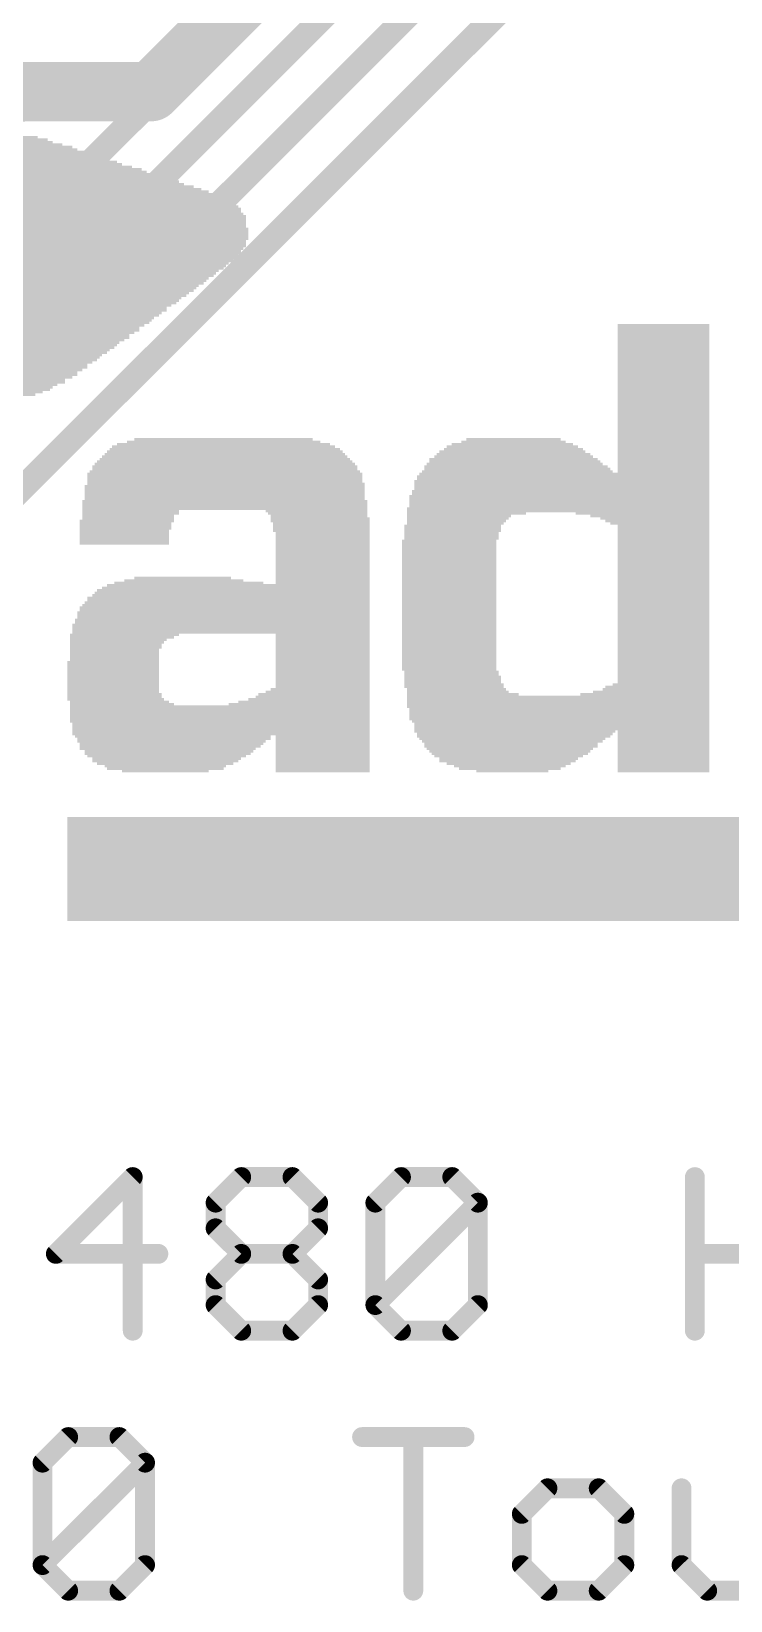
# Model space of a CAD drawing. Extents: x -31 to 165, y 0 to 136.
# Drawn here: x 77.67 to 84.84, y 23.62 to 39.72 of the extents above; entities that cross this region are included whole.
import ezdxf

# ---------------------------------------------------------------- set-up
doc = ezdxf.new("R2010")
doc.units = 0
for name, color, linetype in [('1', 12, 'CONTINUOUS'), ('16', 132, 'CONTINUOUS'), ('21', 40, 'CONTINUOUS')]:
    doc.layers.add(name, color=color, linetype=linetype)

# ---------------------------------------------------------------- blocks, each defined once
blk = doc.blocks.new('RECT')
blk.add_solid([(-0.5, -0.5), (0.5, -0.5), (-0.5, 0.5), (0.5, 0.5)])

msp = doc.modelspace()

# ---------------------------------------------------------------- linework, layer by layer
at = {"layer": '1', "const_width": 0.254}
for points in [[(104.0292, 64.131), (78.0992, 38.201)], [(104.5292, 63.731), (78.1992, 37.401)], [(104.7672, 63.119), (78.0492, 36.401)], [(105.1592, 62.611), (77.3902, 34.842)], [(78.0992, 38.201), (60.3992, 38.201)], [(78.1992, 37.401), (61.9002, 37.401)], [(78.0492, 36.401), (61.5992, 36.401)]]:
    msp.add_lwpolyline(points, dxfattribs=at)
at = {"layer": '1', "const_width": 0.127}
for points in [[(78.0992, 38.1375, 1), (78.0992, 38.2645)], [(78.0543, 38.2459, 1), (78.1441, 38.1561)], [(78.1543, 37.4459, 1), (78.2441, 37.3561)], [(78.1992, 37.3375, 1), (78.1992, 37.4645)], [(78.0043, 36.4459, 1), (78.0941, 36.3561)], [(78.0492, 36.3375, 1), (78.0492, 36.4645)]]:
    msp.add_lwpolyline(points, format="xyb", dxfattribs=at)
at = {"layer": '16', "const_width": 0.6096}
for points in [[(78.8992, 39.101), (102.5592, 62.761)], [(57.4642, 39.066), (78.8992, 39.101)]]:
    msp.add_lwpolyline(points, dxfattribs=at)
at = {"layer": '16', "const_width": 0.3048}
for points in [[(78.7914, 39.2088, 1), (79.007, 38.9932)], [(78.8994, 38.9486, 1), (78.899, 39.2534)]]:
    msp.add_lwpolyline(points, format="xyb", dxfattribs=at)
at = {"layer": '21', "const_width": 0.2032}
for points in [[(78.7103, 27.9667), (77.9223, 27.1787)], [(78.7103, 26.3906), (78.7103, 27.9667)], [(79.5594, 27.7041), (79.8221, 27.9667)], [(79.8221, 27.9667), (80.3475, 27.9667)], [(80.3475, 27.9667), (80.6102, 27.7041)], [(81.1966, 27.7041), (81.4593, 27.9667)], [(81.4593, 27.9667), (81.9847, 27.9667)], [(81.9847, 27.9667), (82.2473, 27.7041)], [(84.4709, 26.3906), (84.4709, 27.9667)], [(79.5594, 27.4414), (79.5594, 27.7041)], [(80.6102, 27.7041), (80.6102, 27.4414)], [(81.1966, 26.6533), (81.1966, 27.7041)], [(81.1966, 26.6533), (82.2473, 27.7041)], [(82.2473, 27.7041), (82.2473, 26.6533)], [(79.8221, 27.1787), (79.5594, 27.4414)], [(80.6102, 27.4414), (80.3475, 27.1787)], [(77.9223, 27.1787), (78.973, 27.1787)], [(79.5594, 26.916), (79.8221, 27.1787)], [(79.8221, 27.1787), (80.3475, 27.1787)], [(80.3475, 27.1787), (80.6102, 26.916)], [(84.4709, 27.1787), (85.5217, 27.1787)], [(79.5594, 26.6533), (79.5594, 26.916)], [(80.6102, 26.916), (80.6102, 26.6533)], [(79.8221, 26.3906), (79.5594, 26.6533)], [(80.6102, 26.6533), (80.3475, 26.3906)], [(81.4593, 26.3906), (81.1966, 26.6533)], [(82.2473, 26.6533), (81.9847, 26.3906)], [(80.3475, 26.3906), (79.8221, 26.3906)], [(81.9847, 26.3906), (81.4593, 26.3906)], [(77.7858, 25.0371), (78.0485, 25.2997)], [(78.0485, 25.2997), (78.5739, 25.2997)], [(78.5739, 25.2997), (78.8366, 25.0371)], [(81.0602, 25.2997), (82.1109, 25.2997)], [(81.5855, 23.7236), (81.5855, 25.2997)], [(77.7858, 23.9863), (77.7858, 25.0371)], [(77.7858, 23.9863), (78.8366, 25.0371)], [(78.8366, 25.0371), (78.8366, 23.9863)], [(82.96, 24.7744), (82.6973, 24.5117)], [(83.4854, 24.7744), (82.96, 24.7744)], [(83.7481, 24.5117), (83.4854, 24.7744)], [(84.3345, 24.7744), (84.3345, 23.9863)], [(82.6973, 24.5117), (82.6973, 23.9863)], [(83.7481, 23.9863), (83.7481, 24.5117)], [(78.0485, 23.7236), (77.7858, 23.9863)], [(78.8366, 23.9863), (78.5739, 23.7236)], [(82.6973, 23.9863), (82.96, 23.7236)], [(83.4854, 23.7236), (83.7481, 23.9863)], [(84.3345, 23.9863), (84.5972, 23.7236)], [(78.5739, 23.7236), (78.0485, 23.7236)], [(82.96, 23.7236), (83.4854, 23.7236)], [(84.5972, 23.7236), (85.3852, 23.7236)]]:
    msp.add_lwpolyline(points, dxfattribs=at)
at = {"layer": '21', "const_width": 0.1016}
for points in [[(78.7611, 27.9667, 1), (78.6595, 27.9667)], [(78.7463, 27.9308, 1), (78.6744, 28.0027)], [(79.8221, 28.0175, 1), (79.8221, 27.9159)], [(79.858, 27.9308, 1), (79.7862, 28.0027)], [(80.3834, 28.0027, 1), (80.3116, 27.9308)], [(80.3475, 27.9159, 1), (80.3475, 28.0175)], [(81.4593, 28.0175, 1), (81.4593, 27.9159)], [(81.4952, 27.9308, 1), (81.4234, 28.0027)], [(82.0206, 28.0027, 1), (81.9487, 27.9308)], [(81.9847, 27.9159, 1), (81.9847, 28.0175)], [(84.5217, 27.9667, 1), (84.4201, 27.9667)], [(79.6102, 27.7041, 1), (79.5086, 27.7041)], [(79.5235, 27.74, 1), (79.5953, 27.6681)], [(80.661, 27.7041, 1), (80.5594, 27.7041)], [(80.5743, 27.6681, 1), (80.6461, 27.74)], [(81.2474, 27.7041, 1), (81.1458, 27.7041)], [(81.1607, 27.74, 1), (81.2325, 27.6681)], [(82.2981, 27.7041, 1), (82.1965, 27.7041)], [(82.2833, 27.6681, 1), (82.2114, 27.74)], [(82.2114, 27.6681, 1), (82.2833, 27.74)], [(79.5953, 27.4773, 1), (79.5235, 27.4054)], [(80.6461, 27.4054, 1), (80.5743, 27.4773)], [(79.5086, 27.4414, 1), (79.6102, 27.4414)], [(80.5594, 27.4414, 1), (80.661, 27.4414)], [(77.9223, 27.2295, 1), (77.9223, 27.1279)], [(77.8864, 27.2146, 1), (77.9582, 27.1428)], [(78.973, 27.1279, 1), (78.973, 27.2295)], [(79.8221, 27.2295, 1), (79.8221, 27.1279)], [(79.858, 27.1428, 1), (79.7862, 27.2146)], [(79.7862, 27.1428, 1), (79.858, 27.2146)], [(80.3834, 27.2146, 1), (80.3116, 27.1428)], [(80.3116, 27.2146, 1), (80.3834, 27.1428)], [(80.3475, 27.1279, 1), (80.3475, 27.2295)], [(84.4709, 27.2295, 1), (84.4709, 27.1279)], [(79.6102, 26.916, 1), (79.5086, 26.916)], [(79.5235, 26.9519, 1), (79.5953, 26.8801)], [(80.661, 26.916, 1), (80.5594, 26.916)], [(80.5743, 26.8801, 1), (80.6461, 26.9519)], [(79.5953, 26.6892, 1), (79.5235, 26.6174)], [(80.6461, 26.6174, 1), (80.5743, 26.6892)], [(81.2325, 26.6892, 1), (81.1607, 26.6174)], [(81.1607, 26.6892, 1), (81.2325, 26.6174)], [(82.2833, 26.6174, 1), (82.2114, 26.6892)], [(79.5086, 26.6533, 1), (79.6102, 26.6533)], [(80.5594, 26.6533, 1), (80.661, 26.6533)], [(81.1458, 26.6533, 1), (81.2474, 26.6533)], [(82.1965, 26.6533, 1), (82.2981, 26.6533)], [(78.6595, 26.3906, 1), (78.7611, 26.3906)], [(79.8221, 26.4414, 1), (79.8221, 26.3398)], [(79.7862, 26.3547, 1), (79.858, 26.4265)], [(80.3116, 26.4265, 1), (80.3834, 26.3547)], [(80.3475, 26.3398, 1), (80.3475, 26.4414)], [(81.4593, 26.4414, 1), (81.4593, 26.3398)], [(81.4234, 26.3547, 1), (81.4952, 26.4265)], [(81.9487, 26.4265, 1), (82.0206, 26.3547)], [(81.9847, 26.3398, 1), (81.9847, 26.4414)], [(84.4201, 26.3906, 1), (84.5217, 26.3906)], [(78.0485, 25.3505, 1), (78.0485, 25.2489)], [(78.0845, 25.2638, 1), (78.0126, 25.3357)], [(78.6098, 25.3357, 1), (78.538, 25.2638)], [(78.5739, 25.2489, 1), (78.5739, 25.3505)], [(81.0602, 25.3505, 1), (81.0602, 25.2489)], [(81.6363, 25.2997, 1), (81.5347, 25.2997)], [(82.1109, 25.2489, 1), (82.1109, 25.3505)], [(77.8366, 25.0371, 1), (77.735, 25.0371)], [(77.7499, 25.073, 1), (77.8218, 25.0011)], [(78.8874, 25.0371, 1), (78.7858, 25.0371)], [(78.8725, 25.0011, 1), (78.8007, 25.073)], [(78.8007, 25.0011, 1), (78.8725, 25.073)], [(82.96, 24.8252, 1), (82.96, 24.7236)], [(82.9959, 24.7384, 1), (82.9241, 24.8103)], [(83.5213, 24.8103, 1), (83.4495, 24.7384)], [(83.4854, 24.7236, 1), (83.4854, 24.8252)], [(84.3853, 24.7744, 1), (84.2837, 24.7744)], [(82.7481, 24.5117, 1), (82.6465, 24.5117)], [(82.6614, 24.5476, 1), (82.7332, 24.4758)], [(83.7989, 24.5117, 1), (83.6973, 24.5117)], [(83.7122, 24.4758, 1), (83.784, 24.5476)], [(77.8218, 24.0222, 1), (77.7499, 23.9504)], [(77.7499, 24.0222, 1), (77.8218, 23.9504)], [(77.735, 23.9863, 1), (77.8366, 23.9863)], [(78.7858, 23.9863, 1), (78.8874, 23.9863)], [(78.8725, 23.9504, 1), (78.8007, 24.0222)], [(82.7332, 24.0222, 1), (82.6614, 23.9504)], [(82.6465, 23.9863, 1), (82.7481, 23.9863)], [(83.6973, 23.9863, 1), (83.7989, 23.9863)], [(83.784, 23.9504, 1), (83.7122, 24.0222)], [(84.3704, 24.0222, 1), (84.2985, 23.9504)], [(84.2837, 23.9863, 1), (84.3853, 23.9863)], [(78.0485, 23.7744, 1), (78.0485, 23.6728)], [(78.5739, 23.6728, 1), (78.5739, 23.7744)], [(82.96, 23.7744, 1), (82.96, 23.6728)], [(83.4854, 23.6728, 1), (83.4854, 23.7744)], [(84.5972, 23.7744, 1), (84.5972, 23.6728)], [(78.0126, 23.6877, 1), (78.0845, 23.7595)], [(78.538, 23.7595, 1), (78.6098, 23.6877)], [(81.5347, 23.7236, 1), (81.6363, 23.7236)], [(82.9241, 23.6877, 1), (82.9959, 23.7595)], [(83.4495, 23.7595, 1), (83.5213, 23.6877)], [(84.5612, 23.6877, 1), (84.6331, 23.7595)]]:
    msp.add_lwpolyline(points, format="xyb", dxfattribs=at)

# ---------------------------------------------------------------- block references
at = {"layer": '21', "yscale": 0.0254}
for p, xscale in [((77.1644, 38.6334), 1.143), ((77.2533, 38.481), 1.9304), ((77.2406, 38.5064), 1.8034), ((77.2279, 38.5318), 1.7272), ((77.2025, 38.5572), 1.5748), ((77.1898, 38.5826), 1.397), ((77.1771, 38.608), 1.3208), ((76.8977, 38.3286), 3.6068), ((77.4184, 38.3032), 2.7686), ((77.3549, 38.354), 2.4892), ((77.3422, 38.3794), 2.413), ((77.3168, 38.4048), 2.3114), ((77.2914, 38.4302), 2.159), ((77.2787, 38.4556), 2.0828), ((76.9739, 38.2778), 3.7592), ((77.012, 38.2524), 3.8354), ((77.0374, 38.227), 3.8862), ((77.0882, 38.2016), 3.9878), ((77.139, 38.1762), 4.0894), ((77.1644, 38.1508), 4.1402), ((77.3676, 37.9984), 4.5974), ((77.2152, 38.1254), 4.2418), ((77.2533, 38.1), 4.318), ((77.2914, 38.0746), 4.3942), ((77.3295, 38.0492), 4.4704), ((77.3676, 38.0238), 4.5466), ((77.4311, 37.8714), 4.7752), ((77.4438, 37.846), 4.8006), ((77.4565, 37.8206), 4.826), ((77.393, 37.973), 4.6482), ((77.4184, 37.9476), 4.699), ((77.4311, 37.9222), 4.7244), ((77.4438, 37.8968), 4.7498), ((77.4311, 37.719), 4.8768), ((77.4438, 37.6936), 4.9022), ((77.4438, 37.6682), 4.9022), ((77.4438, 37.7952), 4.8514), ((77.4438, 37.7698), 4.8514), ((77.4438, 37.7444), 4.8514), ((77.3803, 37.5158), 4.9784), ((77.393, 37.5666), 4.953), ((77.393, 37.5412), 4.953), ((77.4184, 37.6174), 4.953), ((77.4184, 37.592), 4.953), ((77.4311, 37.6428), 4.9276), ((77.2533, 37.3888), 5.0292), ((77.2914, 37.4142), 5.0038), ((77.3295, 37.4396), 4.9784), ((77.3549, 37.4904), 4.9784), ((77.3422, 37.465), 4.953), ((77.9772, 37.3634), 3.5306), ((78.0153, 37.338), 3.3528), ((78.0153, 37.3126), 3.302), ((78.0407, 37.2872), 3.2004), ((78.028, 37.2618), 3.1242), ((78.028, 37.2364), 3.0734), ((78.0153, 37.211), 3.048), ((78.0026, 37.1856), 2.9718), ((77.8502, 37.0332), 2.8702), ((77.8883, 37.0586), 2.8956), ((77.9645, 37.1348), 2.9464), ((77.9391, 37.1094), 2.8956), ((77.9264, 37.084), 2.8702), ((77.9899, 37.1602), 2.9464), ((77.5708, 36.8554), 2.9718), ((77.5962, 36.8808), 2.921), ((77.6597, 36.9062), 2.8956), ((77.7232, 36.9316), 2.8702), ((77.7486, 36.957), 2.8702), ((77.7867, 36.9824), 2.8448), ((77.8375, 37.0078), 2.8448), ((75.3229, 36.7538), 7.1628), ((75.3229, 36.7284), 7.112), ((75.3229, 36.703), 7.0104), ((77.2787, 36.7792), 3.302), ((77.4438, 36.8046), 3.0734), ((77.4946, 36.83), 3.0226), ((84.1494, 36.703), 0.9398), ((75.3483, 36.6776), 6.858), ((75.361, 36.6522), 6.8326), ((75.3864, 36.6268), 6.6802), ((75.4245, 36.6014), 6.5024), ((75.4753, 36.576), 6.4008), ((76.4151, 36.5506), 4.4196), ((84.1494, 36.6776), 0.9398), ((84.1494, 36.6522), 0.9398), ((84.1494, 36.6268), 0.9398), ((84.1494, 36.6014), 0.9398), ((84.1494, 36.576), 0.9398), ((84.1494, 36.5506), 0.9398), ((76.4151, 36.5252), 4.318), ((76.4151, 36.4998), 4.2672), ((76.4024, 36.4744), 4.2418), ((76.7072, 36.449), 3.5306), ((76.7199, 36.4236), 3.4544), ((76.7199, 36.3982), 3.3528), ((76.7326, 36.3728), 3.2766), ((84.1494, 36.5252), 0.9398), ((84.1494, 36.4998), 0.9398), ((84.1494, 36.4744), 0.9398), ((84.1494, 36.449), 0.9398), ((84.1494, 36.4236), 0.9398), ((84.1494, 36.3982), 0.9398), ((84.1494, 36.3728), 0.9398), ((76.7199, 36.3474), 3.2512), ((76.7199, 36.322), 3.1496), ((76.7072, 36.2966), 3.0734), ((76.7072, 36.2712), 3.0734), ((76.7072, 36.2458), 2.9718), ((76.6945, 36.2204), 2.8956), ((84.1494, 36.3474), 0.9398), ((84.1494, 36.322), 0.9398), ((84.1494, 36.2966), 0.9398), ((84.1494, 36.2712), 0.9398), ((84.1494, 36.2458), 0.9398), ((84.1494, 36.2204), 0.9398), ((76.6945, 36.195), 2.8956), ((76.6818, 36.1696), 2.8194), ((76.6564, 36.1442), 2.7178), ((76.6564, 36.1188), 2.7178), ((76.631, 36.0934), 2.6162), ((76.6183, 36.068), 2.54), ((84.1494, 36.195), 0.9398), ((84.1494, 36.1696), 0.9398), ((84.1494, 36.1442), 0.9398), ((84.1494, 36.1188), 0.9398), ((84.1494, 36.0934), 0.9398), ((84.1494, 36.068), 0.9398), ((76.6183, 36.0426), 2.4892), ((76.5802, 36.0172), 2.413), ((77.0628, 35.9918), 1.2954), ((84.1494, 36.0426), 0.9398), ((84.1494, 36.0172), 0.9398), ((84.1494, 35.9918), 0.9398), ((84.1494, 35.9664), 0.9398), ((84.1494, 35.941), 0.9398), ((84.1494, 35.9156), 0.9398), ((84.1494, 35.8902), 0.9398), ((84.1494, 35.8648), 0.9398), ((84.1494, 35.8394), 0.9398), ((84.1494, 35.814), 0.9398), ((84.1494, 35.7886), 0.9398), ((84.1494, 35.7632), 0.9398), ((84.1494, 35.7378), 0.9398), ((84.1494, 35.7124), 0.9398), ((84.1494, 35.687), 0.9398), ((84.1494, 35.6616), 0.9398), ((84.1494, 35.6362), 0.9398), ((84.1494, 35.6108), 0.9398), ((84.1494, 35.5854), 0.9398), ((79.6536, 35.4076), 2.413), ((79.6536, 35.433), 2.3622), ((79.6409, 35.4584), 2.286), ((79.6409, 35.4838), 2.1844), ((79.6409, 35.5092), 1.9812), ((79.6409, 35.5346), 1.8288), ((82.6, 35.4076), 1.4986), ((82.6127, 35.433), 1.4224), ((82.6, 35.4584), 1.3462), ((82.6, 35.4838), 1.2446), ((82.6127, 35.5092), 1.0668), ((82.6127, 35.5346), 0.9652), ((84.1494, 35.56), 0.9398), ((84.1494, 35.5346), 0.9398), ((84.1494, 35.5092), 0.9398), ((84.1494, 35.4838), 0.9398), ((84.1494, 35.4584), 0.9398), ((84.1494, 35.433), 0.9398), ((84.1494, 35.4076), 0.9398), ((79.6536, 35.2552), 2.7178), ((79.6536, 35.2806), 2.667), ((79.6536, 35.306), 2.6162), ((79.6536, 35.3314), 2.5654), ((79.6536, 35.3568), 2.5146), ((79.6536, 35.3822), 2.4638), ((82.6381, 35.2552), 1.8796), ((82.6254, 35.2806), 1.8034), ((82.6127, 35.3314), 1.7272), ((82.6254, 35.306), 1.7526), ((82.6127, 35.3568), 1.6256), ((82.6127, 35.3822), 1.5748), ((84.1494, 35.3822), 0.9398), ((84.1494, 35.3568), 0.9398), ((84.1494, 35.3314), 0.9398), ((84.1494, 35.306), 0.9398), ((84.1494, 35.2806), 0.9398), ((84.1494, 35.2552), 0.9398), ((79.6536, 35.179), 2.8194), ((79.6536, 35.1536), 2.8194), ((79.6536, 35.1282), 2.8194), ((79.6536, 35.1028), 2.8194), ((79.6536, 35.2044), 2.7686), ((79.6536, 35.2298), 2.7178), ((83.108, 35.1028), 3.0226), ((83.1207, 35.1536), 2.9972), ((83.1207, 35.1282), 2.9972), ((83.1334, 35.179), 2.9718), ((82.6508, 35.2044), 1.9558), ((82.6508, 35.2298), 1.905), ((84.1494, 35.2298), 0.9398), ((84.1494, 35.2044), 0.9398), ((79.6536, 35.052), 2.8702), ((79.6536, 35.0266), 2.8702), ((79.6536, 35.0012), 2.8702), ((79.6536, 34.9758), 2.8702), ((79.6536, 34.9504), 2.8702), ((79.6536, 34.925), 2.8702), ((79.6663, 35.0774), 2.8448), ((83.0826, 34.9504), 3.0734), ((83.0826, 34.925), 3.0734), ((83.0953, 35.0012), 3.048), ((83.0953, 34.9758), 3.048), ((83.108, 35.0774), 3.0226), ((83.108, 35.052), 3.0226), ((83.108, 35.0266), 3.0226), ((79.6536, 34.8996), 2.921), ((79.6536, 34.8742), 2.921), ((79.6536, 34.8488), 2.921), ((79.6536, 34.8234), 2.921), ((78.6884, 34.798), 0.9906), ((78.6884, 34.7726), 0.9906), ((80.5934, 34.798), 1.0414), ((80.6061, 34.7726), 1.016), ((83.0699, 34.8234), 3.0988), ((83.0699, 34.798), 3.0988), ((82.1301, 34.7726), 1.2192), ((83.0826, 34.8996), 3.0734), ((83.0826, 34.8742), 3.0734), ((83.0826, 34.8488), 3.0734), ((83.9335, 34.7726), 1.3716), ((78.6503, 34.6964), 0.9652), ((78.6376, 34.671), 0.9398), ((78.6376, 34.6456), 0.9398), ((78.6376, 34.6202), 0.9398), ((78.6249, 34.5948), 0.9144), ((78.663, 34.7472), 0.9398), ((78.663, 34.7218), 0.9398), ((80.6188, 34.7472), 0.9906), ((80.6315, 34.7218), 1.016), ((80.6315, 34.6964), 1.016), ((80.6442, 34.671), 0.9906), ((80.6442, 34.6456), 0.9906), ((80.6442, 34.6202), 0.9906), ((80.6442, 34.5948), 0.9906), ((81.9904, 34.6456), 0.9906), ((81.9904, 34.6202), 0.9906), ((81.9904, 34.5948), 0.9906), ((82.0539, 34.7472), 1.0668), ((82.0412, 34.7218), 1.0414), ((82.0285, 34.6964), 1.016), ((82.0158, 34.671), 0.9906), ((84.0097, 34.7472), 1.2192), ((84.0605, 34.7218), 1.1176), ((84.0859, 34.6964), 1.0668), ((84.1113, 34.671), 1.016), ((84.1494, 34.6456), 0.9398), ((84.1494, 34.6202), 0.9398), ((84.1494, 34.5948), 0.9398), ((78.6249, 34.5694), 0.9144), ((78.6249, 34.544), 0.9144), ((78.6249, 34.5186), 0.9144), ((78.6249, 34.4932), 0.9144), ((78.6249, 34.4678), 0.9144), ((80.6569, 34.5694), 0.9652), ((80.6569, 34.544), 0.9652), ((80.6569, 34.5186), 0.9652), ((80.6569, 34.4932), 0.9652), ((80.6569, 34.4678), 0.9652), ((80.6569, 34.4424), 0.9652), ((81.9523, 34.4932), 0.9652), ((81.9523, 34.4678), 0.9652), ((81.9523, 34.4424), 0.9652), ((81.9777, 34.5694), 0.9652), ((81.9777, 34.544), 0.9652), ((81.9777, 34.5186), 0.9652), ((84.1494, 34.5694), 0.9398), ((84.1494, 34.544), 0.9398), ((84.1494, 34.5186), 0.9398), ((84.1494, 34.4932), 0.9398), ((84.1494, 34.4678), 0.9398), ((84.1494, 34.4424), 0.9398), ((80.6569, 34.417), 0.9652), ((80.6569, 34.3916), 0.9652), ((80.6569, 34.3662), 0.9652), ((80.6569, 34.3408), 0.9652), ((80.6569, 34.3154), 0.9652), ((80.6569, 34.29), 0.9652), ((81.9523, 34.417), 0.9652), ((81.9523, 34.3916), 0.9652), ((81.9523, 34.3662), 0.9652), ((81.9523, 34.3408), 0.9652), ((81.9523, 34.3154), 0.9652), ((81.9523, 34.29), 0.9652), ((84.1494, 34.417), 0.9398), ((84.1494, 34.3916), 0.9398), ((84.1494, 34.3662), 0.9398), ((84.1494, 34.3408), 0.9398), ((84.1494, 34.3154), 0.9398), ((84.1494, 34.29), 0.9398), ((79.2218, 34.1122), 0.9906), ((80.6569, 34.2646), 0.9652), ((80.6569, 34.2392), 0.9652), ((80.6569, 34.2138), 0.9652), ((80.6569, 34.1884), 0.9652), ((80.6569, 34.163), 0.9652), ((80.6569, 34.1376), 0.9652), ((80.6569, 34.1122), 0.9652), ((81.9523, 34.2646), 0.9652), ((81.9523, 34.2392), 0.9652), ((81.9523, 34.2138), 0.9652), ((81.9523, 34.1884), 0.9652), ((81.9523, 34.163), 0.9652), ((81.9523, 34.1376), 0.9652), ((81.9523, 34.1122), 0.9652), ((84.1494, 34.2646), 0.9398), ((84.1494, 34.2392), 0.9398), ((84.1494, 34.2138), 0.9398), ((84.1494, 34.1884), 0.9398), ((84.1494, 34.163), 0.9398), ((84.1494, 34.1376), 0.9398), ((84.1494, 34.1122), 0.9398), ((79.7298, 33.9598), 2.8194), ((79.7425, 33.9852), 2.794), ((79.7679, 34.0106), 2.7432), ((79.7933, 34.036), 2.6924), ((79.2853, 34.0614), 1.524), ((79.2345, 34.0868), 1.2192), ((80.6569, 34.0868), 0.9652), ((80.6569, 34.0614), 0.9652), ((81.9523, 34.0868), 0.9652), ((81.9523, 34.0614), 0.9652), ((81.9523, 34.036), 0.9652), ((81.9523, 34.0106), 0.9652), ((81.9523, 33.9852), 0.9652), ((81.9523, 33.9598), 0.9652), ((84.1494, 34.0868), 0.9398), ((84.1494, 34.0614), 0.9398), ((84.1494, 34.036), 0.9398), ((84.1494, 34.0106), 0.9398), ((84.1494, 33.9852), 0.9398), ((84.1494, 33.9598), 0.9398), ((79.6536, 33.8074), 2.9718), ((79.6663, 33.8328), 2.9464), ((79.679, 33.8582), 2.921), ((79.6917, 33.909), 2.8956), ((79.6917, 33.8836), 2.8956), ((79.7171, 33.9344), 2.8448), ((81.9523, 33.9344), 0.9652), ((81.9523, 33.909), 0.9652), ((81.9523, 33.8836), 0.9652), ((81.9523, 33.8582), 0.9652), ((81.9523, 33.8328), 0.9652), ((81.9523, 33.8074), 0.9652), ((84.1494, 33.9344), 0.9398), ((84.1494, 33.909), 0.9398), ((84.1494, 33.8836), 0.9398), ((84.1494, 33.8582), 0.9398), ((84.1494, 33.8328), 0.9398), ((84.1494, 33.8074), 0.9398), ((79.6155, 33.6296), 3.048), ((79.6282, 33.6804), 3.0226), ((79.6282, 33.655), 3.0226), ((79.6409, 33.7566), 2.9972), ((79.6409, 33.7312), 2.9972), ((79.6409, 33.7058), 2.9972), ((79.6536, 33.782), 2.9718), ((81.9523, 33.782), 0.9652), ((81.9523, 33.7566), 0.9652), ((81.9523, 33.7312), 0.9652), ((81.9523, 33.7058), 0.9652), ((81.9523, 33.6804), 0.9652), ((81.9523, 33.655), 0.9652), ((81.9523, 33.6296), 0.9652), ((84.1494, 33.782), 0.9398), ((84.1494, 33.7566), 0.9398), ((84.1494, 33.7312), 0.9398), ((84.1494, 33.7058), 0.9398), ((84.1494, 33.6804), 0.9398), ((84.1494, 33.655), 0.9398), ((84.1494, 33.6296), 0.9398), ((78.6249, 33.528), 1.1176), ((78.5995, 33.5026), 1.0668), ((78.5614, 33.4772), 0.9906), ((79.6155, 33.6042), 3.048), ((79.6155, 33.5788), 3.048), ((79.6155, 33.5534), 3.048), ((80.6569, 33.528), 0.9652), ((80.6569, 33.5026), 0.9652), ((80.6569, 33.4772), 0.9652), ((81.9523, 33.6042), 0.9652), ((81.9523, 33.5788), 0.9652), ((81.9523, 33.5534), 0.9652), ((81.9523, 33.528), 0.9652), ((81.9523, 33.5026), 0.9652), ((81.9523, 33.4772), 0.9652), ((84.1494, 33.6042), 0.9398), ((84.1494, 33.5788), 0.9398), ((84.1494, 33.5534), 0.9398), ((84.1494, 33.528), 0.9398), ((84.1494, 33.5026), 0.9398), ((84.1494, 33.4772), 0.9398), ((78.5487, 33.4518), 0.9652), ((78.536, 33.4264), 0.9398), ((78.536, 33.401), 0.9398), ((78.5233, 33.3756), 0.9144), ((78.5233, 33.3502), 0.9144), ((78.5233, 33.3248), 0.9144), ((80.6569, 33.4518), 0.9652), ((80.6569, 33.4264), 0.9652), ((80.6569, 33.401), 0.9652), ((80.6569, 33.3756), 0.9652), ((80.6569, 33.3502), 0.9652), ((80.6569, 33.3248), 0.9652), ((81.9523, 33.4518), 0.9652), ((81.9523, 33.4264), 0.9652), ((81.9523, 33.401), 0.9652), ((81.9523, 33.3756), 0.9652), ((81.9523, 33.3502), 0.9652), ((81.9523, 33.3248), 0.9652), ((84.1494, 33.4518), 0.9398), ((84.1494, 33.4264), 0.9398), ((84.1494, 33.401), 0.9398), ((84.1494, 33.3756), 0.9398), ((84.1494, 33.3502), 0.9398), ((84.1494, 33.3248), 0.9398), ((78.5106, 33.2486), 0.9398), ((78.5106, 33.2232), 0.9398), ((78.5106, 33.1978), 0.9398), ((78.5106, 33.1724), 0.9398), ((78.5106, 33.147), 0.9398), ((78.5233, 33.2994), 0.9144), ((78.5233, 33.274), 0.9144), ((80.6569, 33.2994), 0.9652), ((80.6569, 33.274), 0.9652), ((80.6569, 33.2486), 0.9652), ((80.6569, 33.2232), 0.9652), ((80.6569, 33.1978), 0.9652), ((80.6569, 33.1724), 0.9652), ((80.6569, 33.147), 0.9652), ((81.9523, 33.2994), 0.9652), ((81.9523, 33.274), 0.9652), ((81.9523, 33.2486), 0.9652), ((81.9523, 33.2232), 0.9652), ((81.9523, 33.1978), 0.9652), ((81.9523, 33.1724), 0.9652), ((81.9777, 33.147), 0.9652), ((84.1494, 33.2994), 0.9398), ((84.1494, 33.274), 0.9398), ((84.1494, 33.2486), 0.9398), ((84.1494, 33.2232), 0.9398), ((84.1494, 33.1978), 0.9398), ((84.1494, 33.1724), 0.9398), ((84.1494, 33.147), 0.9398), ((78.5106, 33.1216), 0.9398), ((78.5106, 33.0962), 0.9398), ((78.5106, 33.0708), 0.9398), ((78.5106, 33.0454), 0.9398), ((78.5106, 33.02), 0.9398), ((78.5106, 32.9946), 0.9398), ((80.6569, 33.1216), 0.9652), ((80.6569, 33.0962), 0.9652), ((80.6569, 33.0708), 0.9652), ((80.6569, 33.0454), 0.9652), ((80.6569, 33.02), 0.9652), ((80.6569, 32.9946), 0.9652), ((81.9777, 33.1216), 0.9652), ((81.9904, 33.0962), 0.9906), ((81.9904, 33.0708), 0.9906), ((81.9904, 33.0454), 0.9906), ((82.0031, 33.02), 1.016), ((82.0031, 32.9946), 1.016), ((84.0859, 32.9946), 1.0668), ((84.124, 33.02), 0.9906), ((84.1494, 33.1216), 0.9398), ((84.1494, 33.0962), 0.9398), ((84.1494, 33.0708), 0.9398), ((84.1494, 33.0454), 0.9398), ((78.5106, 32.9692), 0.9398), ((78.5106, 32.9438), 0.9398), ((78.5233, 32.9184), 0.9652), ((78.5233, 32.893), 0.9652), ((78.536, 32.8676), 0.9906), ((78.5741, 32.8422), 1.016), ((80.4664, 32.8422), 1.3462), ((80.5172, 32.8676), 1.2446), ((80.5553, 32.893), 1.1684), ((80.568, 32.9184), 1.143), ((80.6061, 32.9438), 1.0668), ((80.6315, 32.9692), 1.016), ((82.0285, 32.9692), 1.016), ((82.0412, 32.9438), 1.0414), ((82.092, 32.9184), 1.143), ((83.0699, 32.893), 3.0988), ((83.0699, 32.8676), 3.0988), ((83.0699, 32.8422), 3.0988), ((83.9589, 32.9184), 1.3208), ((84.0224, 32.9438), 1.1938), ((84.0732, 32.9692), 1.0922), ((78.5995, 32.8168), 1.0668), ((79.6028, 32.7914), 3.0734), ((79.6028, 32.766), 3.0734), ((79.6028, 32.7406), 3.0734), ((79.6028, 32.7152), 3.0734), ((79.6028, 32.6898), 3.0734), ((79.6028, 32.6644), 3.0734), ((80.4156, 32.8168), 1.4478), ((83.0699, 32.8168), 3.0988), ((83.0699, 32.7914), 3.0988), ((83.0826, 32.766), 3.0734), ((83.0826, 32.7406), 3.0734), ((83.0826, 32.7152), 3.0734), ((83.0826, 32.6898), 3.0734), ((83.0826, 32.6644), 3.0734), ((79.6028, 32.639), 3.0734), ((79.6155, 32.6136), 3.048), ((79.6155, 32.5882), 3.048), ((79.6155, 32.5628), 3.048), ((79.6155, 32.5374), 3.048), ((79.6155, 32.512), 3.048), ((83.0953, 32.639), 3.048), ((83.108, 32.6136), 3.0226), ((83.108, 32.5882), 3.0226), ((83.108, 32.5628), 3.0226), ((82.6254, 32.5374), 2.0574), ((82.6254, 32.512), 2.0066), ((84.1494, 32.5374), 0.9398), ((84.1494, 32.512), 0.9398), ((79.1202, 32.4866), 2.0066), ((79.1329, 32.4612), 1.9812), ((79.1075, 32.4358), 1.9304), ((79.1075, 32.4104), 1.8796), ((79.0948, 32.385), 1.8542), ((79.0694, 32.3596), 1.8034), ((80.6569, 32.4866), 0.9652), ((80.6569, 32.4612), 0.9652), ((80.6569, 32.4358), 0.9652), ((80.6569, 32.4104), 0.9652), ((80.6569, 32.385), 0.9652), ((80.6569, 32.3596), 0.9652), ((82.6127, 32.4866), 1.9812), ((82.6, 32.4612), 1.905), ((82.6, 32.4358), 1.8542), ((82.5873, 32.4104), 1.778), ((82.5873, 32.385), 1.778), ((82.5746, 32.3596), 1.7018), ((84.1494, 32.4866), 0.9398), ((84.1494, 32.4612), 0.9398), ((84.1494, 32.4358), 0.9398), ((84.1494, 32.4104), 0.9398), ((84.1494, 32.385), 0.9398), ((84.1494, 32.3596), 0.9398), ((79.0821, 32.3342), 1.7272), ((79.0694, 32.3088), 1.7018), ((79.0567, 32.2834), 1.6256), ((79.0567, 32.258), 1.524), ((79.044, 32.2326), 1.4986), ((79.044, 32.2072), 1.397), ((79.044, 32.1818), 1.2446), ((80.6569, 32.3342), 0.9652), ((80.6569, 32.3088), 0.9652), ((80.6569, 32.2834), 0.9652), ((80.6569, 32.258), 0.9652), ((80.6569, 32.2326), 0.9652), ((80.6569, 32.2072), 0.9652), ((80.6569, 32.1818), 0.9652), ((82.5746, 32.3342), 1.651), ((82.5746, 32.3088), 1.6002), ((82.5619, 32.2834), 1.524), ((82.5619, 32.258), 1.4224), ((82.5492, 32.2326), 1.397), ((82.5619, 32.2072), 1.27), ((82.5746, 32.1818), 1.143), ((84.1494, 32.3342), 0.9398), ((84.1494, 32.3088), 0.9398), ((84.1494, 32.2834), 0.9398), ((84.1494, 32.258), 0.9398), ((84.1494, 32.2326), 0.9398), ((84.1494, 32.2072), 0.9398), ((84.1494, 32.1818), 0.9398), ((79.044, 32.1564), 1.1938), ((79.044, 32.131), 0.889), ((80.6569, 32.1564), 0.9652), ((80.6569, 32.131), 0.9652), ((82.5746, 32.1564), 1.0414), ((82.6, 32.131), 0.7366), ((84.1494, 32.1564), 0.9398), ((84.1494, 32.131), 0.9398), ((88.6452, 31.6484), 21.209), ((88.6452, 31.623), 21.209), ((88.6452, 31.5976), 21.209), ((88.6452, 31.5722), 21.209), ((88.6452, 31.5468), 21.209), ((88.6452, 31.5214), 21.209), ((83.2223, 31.496), 10.3632), ((83.2223, 31.4706), 10.3632), ((83.2223, 31.4452), 10.3632), ((83.2223, 31.4198), 10.3632), ((83.2223, 31.3944), 10.3632), ((83.2223, 31.369), 10.3632), ((83.2223, 31.3436), 10.3632), ((83.2223, 31.3182), 10.3632), ((83.2223, 31.2928), 10.3632), ((83.2223, 31.2674), 10.3632), ((83.2223, 31.242), 10.3632), ((83.2223, 31.2166), 10.3632), ((83.2223, 31.1912), 10.3632), ((83.2223, 31.1658), 10.3632), ((83.2223, 31.1404), 10.3632), ((83.2223, 31.115), 10.3632), ((83.2223, 31.0896), 10.3632), ((83.2223, 31.0642), 10.3632), ((83.2223, 31.0388), 10.3632), ((83.2223, 31.0134), 10.3632), ((83.2223, 30.988), 10.3632), ((83.2223, 30.9626), 10.3632), ((83.2223, 30.9372), 10.3632), ((83.2223, 30.9118), 10.3632), ((83.2223, 30.8864), 10.3632), ((83.2223, 30.861), 10.3632), ((83.2223, 30.8356), 10.3632), ((83.2223, 30.8102), 10.3632), ((83.2223, 30.7848), 10.3632), ((83.2223, 30.7594), 10.3632), ((83.2223, 30.734), 10.3632), ((83.2223, 30.7086), 10.3632), ((83.2223, 30.6832), 10.3632), ((83.2223, 30.6578), 10.3632), ((83.2223, 30.6324), 10.3632), ((83.2223, 30.607), 10.3632)]:
    msp.add_blockref('RECT', p, dxfattribs=dict(at, xscale=xscale))

doc.saveas('drawing.dxf')
